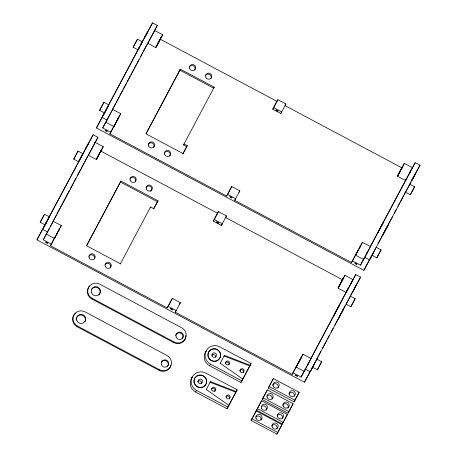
<?xml version="1.0" encoding="UTF-8"?>
<svg xmlns="http://www.w3.org/2000/svg" width="457" height="457" viewBox="0 0 457 457"><rect width="100%" height="100%" fill="white"/><g stroke="black" fill="none" stroke-linecap="round" stroke-linejoin="round"><path stroke-width="0.69" d="M46.974 221.262L45.049 224.844L40.21 222.268L42.233 218.429M42.478 218.058L44.495 214.219L49.327 216.795L46.728 221.634M45.049 224.844L46.106 222.81M49.322 216.812L47.402 220.371M73.737 159.145L78.021 151.096L82.854 153.666L78.57 161.715L73.737 159.145L75.662 155.563M78.57 161.715L81.255 156.625M82.843 153.689L81.575 156.031M106.401 109.366L104.476 112.942L99.637 110.371L103.922 102.322L108.755 104.893L105.259 111.434M103.916 102.339L99.637 110.371M104.476 112.942L104.653 112.588M108.749 104.916L106.829 108.475M133.164 47.242L137.448 39.193L142.281 41.77L137.997 49.819L133.164 47.242L135.095 43.666M312.525 367.228L317.364 369.804L319.626 365.594M317.364 369.804L319.043 366.594M319.38 365.966L321.642 361.755L316.81 359.179M350.268 296.193L355.169 298.627L354.626 299.678M346.052 304.105L350.885 306.676L355.169 298.627M378.716 254.326L376.791 257.902L372.021 255.189M376.791 257.902L377.573 256.394M379.053 253.692L381.069 249.853L376.237 247.283M405.485 192.186L410.312 194.779L412.58 190.569L414.596 186.73L409.718 184.234M410.312 194.779L412.334 190.94M53.223 221.354L61.324 225.552L56.44 234.727L57.451 232.853M99.66 153.386L96.376 159.522L88.361 155.146M99.078 154.466L98.346 155.826L103.231 146.646L95.176 142.356L88.327 155.22M112.656 109.452L120.751 113.65L115.867 122.83L116.604 121.476M158.887 41.895L155.803 47.619L147.788 43.244M49.499 228.414L46.42 234.127L54.469 238.428L57.376 232.893M96.376 159.522L98.861 154.78M105.841 122.242L113.896 126.526L117.666 119.38M155.803 47.619L157.139 45.049M154.603 30.459L162.658 34.743L159.75 40.279M307.31 365.651L304.225 371.381L296.17 367.091L299.506 360.75M307.744 364.846L311.08 358.505L303.025 354.215L299.495 360.807M341.682 281.375L344.932 275.308L352.987 279.598L346.132 292.474L338.071 288.184L340.562 283.443M344.932 275.308L341.162 282.46M366.743 253.755L363.652 259.479L355.597 255.189L358.642 249.436M367.171 252.944L370.513 246.603L362.452 242.313L358.682 249.465M405.599 180.486L397.499 176.282L400.549 170.53M409.078 174.037L412.414 167.696L404.359 163.406L401.452 168.941M314.227 364.252L312.668 367.142M154.557 30.545L154.317 31.025M363.698 259.387L364.138 258.536M316.741 359.322L314.793 363.018M415.562 173.443L412.02 180.087L412.305 179.532M53.132 221.542L50.361 226.798M112.559 109.64L111.354 111.936M405.696 180.292L406.576 178.618M314.136 364.429L313.833 365.012M350.159 296.41L349.794 297.101M352.878 291.435L352.598 291.972L356.192 285.231L354.569 288.236M376.06 247.637L373.232 252.967M409.586 184.508L408.398 186.759M154.118 31.402L147.754 43.324M304.71 370.433L305.242 369.422M346.617 291.526L348.211 288.498M342.847 279.244L343.298 278.364L342.224 280.352M360.367 246.254L360.824 245.375L359.75 247.357M400.024 171.518L399.138 173.209L400.749 170.221M313.628 365.4L312.874 366.834M349.554 297.564L348.971 298.661M353.05 291.109L354.289 288.767M383.897 232.996L382.498 235.675L388.147 225.061L385.4 230.288M412.477 179.207L415.579 173.392M354.386 300.135L350.885 306.676M45.466 224.296L46.465 222.388L45.152 224.827M139.682 46.608L137.997 49.819M87.367 145.389L88.372 143.481L85.453 148.959L86.75 146.491M104.893 112.399L105.893 110.491L102.974 115.969L104.276 113.496M146.8 33.492L147.8 31.584L144.88 37.063L146.177 34.589M111 112.611L107.692 118.82M100.26 152.255L101.26 150.342L100.523 151.701M158.293 42.878L157.499 44.375M159.687 40.353L160.687 38.445L159.39 40.913L160.807 38.165M299.215 361.338L297.798 364.035L298.872 362.047M299.981 359.967L301.397 357.271L300.055 359.756M341.116 282.432L339.711 285.111L340.779 283.14M341.887 281.061L342.413 280.072M359.933 247.077L357.231 252.115L358.299 250.15M401.315 169.164L402.731 166.468L401.652 168.45M377.848 255.874L381.069 249.853M135.181 43.409L137.448 39.193M350.73 283.591L355.757 274.566L360.59 277.136L304.459 382.241L36.977 239.856L45.968 222.925M46.968 221.045L93.114 134.752L97.947 137.323L43.272 239.822L51.333 244.112L55.52 236.223L50.419 245.74L167.239 307.927L172.346 298.41L180.401 302.7L175.294 312.217L292.12 374.403L297.221 364.886L292.12 374.403M412.151 168.073L415.185 162.663L420.023 165.234L363.886 270.344L96.41 127.954L104.402 112.908M105.401 111.022L139.699 46.437M140.368 45.18L152.541 22.85L157.374 25.421L102.705 127.926L110.76 132.21L114.947 124.321L109.846 133.838L226.666 196.03L231.773 186.507L239.828 190.798L234.727 200.315L351.547 262.501L356.649 252.984L351.547 262.501M36.977 239.856L93.114 134.752M96.41 127.954L152.541 22.85M53.201 221.034L56.194 215.401M56.862 214.15L69.498 190.352M70.167 189.095L73.16 183.463M73.823 182.212L75.816 178.453M77.484 175.322L80.478 169.684M81.14 168.433L84.134 162.795M84.796 161.544L87.79 155.906M112.633 109.137L115.627 103.499M116.289 102.248L119.283 96.61M119.945 95.359L122.939 89.721M123.607 88.469L126.6 82.831M127.263 81.58L130.256 75.948M130.925 74.691L133.918 69.058M134.581 67.802L136.243 64.671M136.911 63.42L138.905 59.661M140.567 56.531L142.567 52.772M143.23 51.521L146.223 45.889M146.886 44.632L147.554 43.381M43.272 239.822L46.174 234.361M102.705 127.926L105.601 122.459M100.706 151.05L96.513 158.945L101.62 149.428L100.706 151.05L217.526 213.242L218.44 211.614L226.495 215.898L221.394 225.421L213.333 221.131L217.526 213.242M160.133 39.153L155.94 47.042L161.047 37.525L160.133 39.153L276.953 101.34L277.867 99.712L285.922 104.002L280.821 113.519L272.766 109.229L276.953 101.34M57.553 232.704L58.416 231.088M86.699 245.478L120.939 181.058L158.002 200.783L153.809 208.672L150.587 206.958L150.039 207.935M146.126 133.581L180.366 69.156L214.207 87.167L183.486 144.955L186.707 146.674L187.256 145.697L184.034 143.984L183.486 144.955M120.939 181.058L86.579 245.757L120.414 263.769M180.366 69.156L146.006 133.861L183.068 153.586L187.256 145.697M120.202 264.123L150.587 206.958M153.586 209.043L158.002 200.783M182.84 153.958L186.707 146.674M167.239 307.927L172.346 298.41M226.666 196.03L231.773 186.507M213.333 221.131L218.44 211.614M272.766 109.229L277.867 99.712M206.238 389.575L210.471 381.641L236.218 391.546L237.16 389.77L205.736 373.043A10.043 9.825 29.3 0 0 192.266 377.008L191.352 378.636M220.194 363.298L224.427 355.363L250.168 365.274L251.11 363.498L219.691 346.772A10.043 9.825 29.3 0 0 206.221 350.73L205.307 352.358M192.031 377.539A10.043 9.825 29.3 0 0 195.607 392.032L227.026 408.758L237.16 389.77M206.798 350.273A10.043 9.825 29.3 0 0 209.557 365.76L240.982 382.486L251.11 363.498M227.026 408.758L236.218 391.546M240.982 382.486L250.168 365.274M251.11 420.429L256.217 410.906L281.998 424.633L277.805 432.522L276.891 434.15L251.11 420.429L256.217 410.906M256.514 410.249L261.621 400.732L287.402 414.453L283.214 422.342L282.3 423.97L256.514 410.249L261.621 400.732M262.227 399.504L267.328 389.981L293.108 403.708L288.921 411.597L288.007 413.225L262.227 399.504L267.328 389.981M268.282 388.096L273.383 378.579L299.169 392.3L294.976 400.195L294.062 401.817L268.282 388.096L273.383 378.579M342.407 279.713L338.214 287.607L343.316 278.09L342.407 279.713L225.581 217.526L226.495 215.898M401.834 167.816L397.641 175.705L402.748 166.188L401.834 167.816L285.008 105.63L285.922 104.002M299.255 361.367L300.118 359.75M293.028 372.775L301.089 377.065L303.991 371.604M307.692 364.537L308.686 362.658M311.017 358.277L345.938 292.52M348.148 288.447L346.577 291.355M352.461 260.873L360.516 265.163L364.063 258.485M366.12 254.515L367.782 251.384M370.444 246.374L406.61 178.367M410.803 170.478L405.633 180.446M336.078 311.366L333.319 316.598L338.98 305.973L336.432 310.697M366.56 253.943L367.845 251.533M301.089 377.065L355.757 274.566M360.516 265.163L415.185 162.663M276.891 434.15L281.998 424.633M282.3 423.97L287.402 414.453M288.007 413.225L293.108 403.708M294.062 401.817L299.169 392.3M304.459 382.241L309.789 372.209M311.451 369.073L312.12 367.816M316.781 359.042L318.112 356.534M318.78 355.278L320.78 351.513M322.442 348.383L325.441 342.739M326.109 341.482L326.772 340.225M327.441 338.974L329.44 335.209M331.102 332.073L333.102 328.315M334.764 325.178L337.763 319.534M338.431 318.278L341.425 312.639M342.093 311.383L345.092 305.739M350.753 295.079L352.747 291.315M363.886 270.344L370.216 258.428M370.884 257.171L371.547 255.92M378.207 243.375L380.207 239.617M380.875 238.36L383.869 232.716M384.537 231.465L387.53 225.821M388.199 224.564L389.867 221.428M390.529 220.177L391.198 218.92M391.86 217.669L392.529 216.412M394.191 213.276L396.19 209.517M397.858 206.381L399.852 202.617M400.521 201.366L403.52 195.722M404.182 194.465L405.519 191.957M407.41 188.627L408.078 187.364M409.843 183.805L410.843 181.926M411.511 180.669L413.174 177.533M348.651 299.266L346.195 303.848M312.382 367.674L310.697 370.878L312.308 367.891M384.548 231.762L384.897 231.111M76.09 154.677L78.021 151.096M140.682 44.729L142.281 41.77M99.946 152.781L103.231 146.646M117.181 120.391L113.907 126.515M117.472 119.785L118.089 118.58M58.039 231.688L59.079 229.705M57.753 232.293L54.48 238.417M401.389 168.953L404.359 163.406M401.109 169.473L401.697 168.336M359.482 247.86L362.452 242.313M400.589 170.558L397.51 176.271M358.848 249.128L355.609 255.177M359.202 248.38L359.79 247.243M341.322 282.118L338.083 288.173M299.415 361.024L296.182 367.08M299.775 360.276L303.014 354.226M410.563 171.112L409.329 173.42M380.772 227.203L383.32 222.479L377.665 233.104L380.207 228.38M350.736 283.751L352.404 280.644M307.995 364.229L308.835 362.658M407.078 189.244L405.622 191.951M341.613 312.611L343.813 308.549L338.151 319.169L340.699 314.445M313.805 364.863L314.456 363.652M412.665 190.306L414.596 186.73M319.717 365.332L321.642 361.755M107.326 119.511L105.915 122.116M161.172 37.474L162.658 34.743M118.049 118.706L118.78 117.352L117.78 119.26L120.751 113.65M59.473 228.968L59.838 228.277M372.672 254.018L372.935 253.521M313.508 365.417L312.571 367.148M60.181 227.649L61.324 225.552M372.438 254.452L371.958 255.332M94.982 142.693L95.165 142.367M412.22 168.033L412.414 167.696M352.793 279.935L352.987 279.598M154.677 30.231L157.374 25.421M94.913 142.733L97.947 137.323M109.846 133.838L110.76 132.21M50.419 245.74L51.333 244.112M184.919 339.454L185.285 338.803A8.215 8.043 29.3 0 0 181.806 327.84L99.626 284.094A8.215 8.043 29.3 0 0 88.607 287.339L88.241 287.984A8.215 8.043 29.3 0 0 91.72 298.947L173.894 342.693A8.215 8.043 29.3 0 0 185.833 335.387M73.52 315.701L73.885 315.05A8.215 8.043 29.3 0 1 84.911 311.805L167.085 355.552A8.215 8.043 29.3 0 1 170.564 366.514L170.198 367.165M91.72 298.947L92.085 298.295A8.215 8.043 29.3 0 1 88.607 287.339M170.929 365.194A8.215 8.043 29.3 0 1 159.179 370.404L76.999 326.658L77.364 326.007A8.215 8.043 29.3 0 1 73.885 315.05M214.207 87.167L213.659 88.144L179.818 70.132M280.821 113.519L281.735 111.891L273.674 107.601M238.914 192.426L239.828 190.798M234.727 200.315L235.635 198.686L227.58 194.402M221.394 225.421L222.308 223.793L214.247 219.503M179.487 304.328L180.401 302.7M175.294 312.217L176.208 310.589L168.153 306.299M173.894 342.693L174.26 342.042A8.215 8.043 29.3 0 0 185.285 338.803M159.179 370.404L159.544 369.753A8.215 8.043 29.3 0 0 170.564 366.514M209.557 365.76L210.471 364.132A10.043 9.825 29.3 0 1 206.221 350.73M195.607 392.032L196.516 390.404A10.043 9.825 29.3 0 1 192.266 377.008M224.427 355.363L224.061 356.014L249.802 365.926M210.471 381.641L210.111 382.292L235.852 392.197M242.473 379.733L242.838 379.082L220.24 363.258M228.517 406.005L228.883 405.353L206.284 389.53M414.173 175.654L420.023 165.234M354.746 287.556L360.59 277.136M44.495 214.219L40.21 222.268M102.254 117.54L107.087 120.111M364.897 257.354L369.736 259.924M120.391 182.035L157.454 201.76M42.827 229.437L47.659 232.013M305.47 369.25L310.309 371.827M269.196 386.468L294.976 400.195M92.085 298.295L174.26 342.042M210.471 364.132L241.89 380.858M263.135 397.876L288.921 411.597M257.428 408.621L283.214 422.342M252.024 418.801L277.805 432.522M77.364 326.007L159.544 369.753M196.516 390.404L227.94 407.13M76.999 326.658A8.215 8.043 29.3 0 1 75.793 313.056M76.148 319.677A4.656 4.559 29.3 0 1 76.25 318.489M76.662 317.369A4.656 4.559 29.3 0 1 82.911 315.536A4.656 4.559 29.3 0 1 84.882 321.745M161.258 362.401A3.742 3.662 29.3 0 1 166.696 361.184A3.742 3.662 29.3 0 1 167.308 366.697M88.595 287.384A8.215 8.043 29.3 0 1 89.463 286.282M91.383 289.658A4.656 4.559 29.3 0 1 98.146 288.144A4.656 4.559 29.3 0 1 98.906 294.999M175.642 335.587A3.742 3.662 29.3 0 1 180.995 333.216A3.742 3.662 29.3 0 1 182.023 338.985M197.732 381.378A2.279 2.234 29.3 0 1 201.623 383.446M226.118 396.556A2.028 1.988 29.3 0 1 229.397 398.887M211.334 389.267A2.011 1.965 29.3 0 1 214.253 388.616A2.011 1.965 29.3 0 1 214.579 391.575M211.688 355.1A2.279 2.234 29.3 0 1 215.578 357.174M239.771 370.707A2.028 1.988 29.3 0 1 242.49 369.907A2.028 1.988 29.3 0 1 243.353 372.615M225.587 362.578A2.011 1.965 29.3 0 1 228.831 364.886M208.878 358.368A6.387 6.255 29.3 0 1 213.773 348.811A6.387 6.255 29.3 0 1 220.04 357.762A6.387 6.255 29.3 0 1 209.197 358.825M271.772 425.65A3.102 3.039 29.3 0 1 276.891 429.089M255.657 417.07A3.102 3.039 29.3 0 1 261.016 419.92M277.176 415.47A3.102 3.039 29.3 0 1 282.535 418.321M261.061 406.89A3.102 3.039 29.3 0 1 266.185 410.335M282.529 405.25A3.102 3.039 29.3 0 1 286.693 404.022A3.102 3.039 29.3 0 1 288.007 408.164M266.768 396.145A3.102 3.039 29.3 0 1 272.126 398.995M288.938 393.317A3.102 3.039 29.3 0 1 294.302 396.168M272.469 385.268A3.102 3.039 29.3 0 1 276.634 384.04A3.102 3.039 29.3 0 1 277.947 388.182M129.868 178.978A3.102 3.039 29.3 0 1 134.032 177.756A3.102 3.039 29.3 0 1 135.346 181.897M145.983 187.559A3.102 3.039 29.3 0 1 150.684 186.696A3.102 3.039 29.3 0 1 150.644 191.437M104.916 264.883A3.102 3.039 29.3 0 1 109.08 263.66A3.102 3.039 29.3 0 1 110.394 267.802M88.801 256.308A3.102 3.039 29.3 0 1 94.513 258.633M205.41 75.656A3.102 3.039 29.3 0 1 209.574 74.434A3.102 3.039 29.3 0 1 210.888 78.575M189.295 67.082A3.102 3.039 29.3 0 1 193.46 65.854A3.102 3.039 29.3 0 1 194.773 69.995M148.228 144.406A3.102 3.039 29.3 0 1 152.672 143.349A3.102 3.039 29.3 0 1 153.352 147.851M164.343 152.986A3.102 3.039 29.3 0 1 168.507 151.758A3.102 3.039 29.3 0 1 169.821 155.9M370.124 258.976L373.712 252.235L370.124 258.976M43.581 227.803L44.86 225.432L43.581 227.803M157.802 43.861L159.087 41.484L157.802 43.861M59.079 229.785L58.353 231.156L59.073 229.762M105.144 130.199C106.744 132.53 109.017 131.245 105.144 130.199M276.045 110.006C277.645 112.336 279.918 111.057 276.045 110.006M45.711 242.096C47.317 244.432 49.59 243.147 45.711 242.096M230.02 196.676C231.625 199.006 233.898 197.721 230.02 196.676M216.618 221.902C218.218 224.238 220.491 222.953 216.618 221.902M170.592 308.572C172.192 310.909 174.465 309.623 170.592 308.572M354.9 263.146C356.5 265.483 358.774 264.197 354.9 263.146M295.473 375.048C297.073 377.385 299.346 376.1 295.473 375.048M76.719 320.208A4.656 4.559 29.3 0 0 84.551 322.059A4.656 4.559 29.3 0 0 82.14 314.456A4.656 4.559 29.3 0 0 76.719 320.208M161.378 364.555A3.742 3.662 29.3 0 0 167.673 366.046A3.742 3.662 29.3 0 0 165.731 359.933A3.742 3.662 29.3 0 0 161.378 364.555M91.44 292.497A4.656 4.559 29.3 0 0 99.272 294.348A4.656 4.559 29.3 0 0 96.855 286.745A4.656 4.559 29.3 0 0 91.44 292.497M176.094 336.843A3.742 3.662 29.3 0 0 182.389 338.334A3.742 3.662 29.3 0 0 180.446 332.216A3.742 3.662 29.3 0 0 176.094 336.843M198.121 381.995A2.279 2.234 29.3 0 0 201.96 382.903A2.279 2.234 29.3 0 0 200.777 379.179A2.279 2.234 29.3 0 0 198.121 381.995M194.259 383.08A6.387 6.255 29.3 0 0 205.01 385.622A6.387 6.255 29.3 0 0 201.697 375.18A6.387 6.255 29.3 0 0 194.259 383.08M194.225 383.143A6.387 6.255 29.3 0 0 204.976 385.691A6.387 6.255 29.3 0 0 201.657 375.248A6.387 6.255 29.3 0 0 194.225 383.143M226.232 397.521A2.028 1.988 29.3 0 0 229.643 398.333A2.028 1.988 29.3 0 0 228.591 395.014A2.028 1.988 29.3 0 0 226.232 397.521M211.745 389.798A2.011 1.965 29.3 0 0 215.127 390.598A2.011 1.965 29.3 0 0 214.087 387.313A2.011 1.965 29.3 0 0 211.745 389.798M212.077 355.723A2.279 2.234 29.3 0 0 215.915 356.631A2.279 2.234 29.3 0 0 214.727 352.901A2.279 2.234 29.3 0 0 212.077 355.723M208.215 356.803A6.387 6.255 29.3 0 0 218.966 359.351A6.387 6.255 29.3 0 0 215.647 348.908A6.387 6.255 29.3 0 0 208.215 356.803M240.182 371.25A2.028 1.988 29.3 0 0 243.598 372.055A2.028 1.988 29.3 0 0 242.547 368.742A2.028 1.988 29.3 0 0 240.182 371.25M225.701 363.521A2.011 1.965 29.3 0 0 229.083 364.326A2.011 1.965 29.3 0 0 228.037 361.041A2.011 1.965 29.3 0 0 225.701 363.521M272.178 427.021A3.102 3.039 29.3 0 0 277.45 427.986A3.102 3.039 29.3 0 0 275.577 422.999A3.102 3.039 29.3 0 0 272.178 427.021M256.063 418.446A3.102 3.039 29.3 0 0 261.335 419.412A3.102 3.039 29.3 0 0 259.462 414.425A3.102 3.039 29.3 0 0 256.063 418.446M277.582 416.841A3.102 3.039 29.3 0 0 282.854 417.812A3.102 3.039 29.3 0 0 280.981 412.825A3.102 3.039 29.3 0 0 277.582 416.841M261.467 408.267A3.102 3.039 29.3 0 0 266.745 409.232A3.102 3.039 29.3 0 0 264.866 404.245A3.102 3.039 29.3 0 0 261.467 408.267M283.289 406.096A3.102 3.039 29.3 0 0 288.561 407.061A3.102 3.039 29.3 0 0 286.688 402.074A3.102 3.039 29.3 0 0 283.289 406.096M267.174 397.521A3.102 3.039 29.3 0 0 272.452 398.487A3.102 3.039 29.3 0 0 270.578 393.5A3.102 3.039 29.3 0 0 267.174 397.521M289.344 394.694A3.102 3.039 29.3 0 0 294.622 395.659A3.102 3.039 29.3 0 0 292.748 390.672A3.102 3.039 29.3 0 0 289.344 394.694M273.235 386.114A3.102 3.039 29.3 0 0 278.507 387.079A3.102 3.039 29.3 0 0 276.634 382.092A3.102 3.039 29.3 0 0 273.235 386.114M130.262 180.481A3.102 3.039 29.3 0 0 135.54 181.446A3.102 3.039 29.3 0 0 133.667 176.459A3.102 3.039 29.3 0 0 130.262 180.481M146.377 189.055A3.102 3.039 29.3 0 0 151.65 190.021A3.102 3.039 29.3 0 0 149.776 185.034A3.102 3.039 29.3 0 0 146.377 189.055M105.31 266.385A3.102 3.039 29.3 0 0 110.583 267.351A3.102 3.039 29.3 0 0 108.709 262.364A3.102 3.039 29.3 0 0 105.31 266.385M89.195 257.805A3.102 3.039 29.3 0 0 94.473 258.771A3.102 3.039 29.3 0 0 92.594 253.789A3.102 3.039 29.3 0 0 89.195 257.805M205.804 77.159A3.102 3.039 29.3 0 0 211.083 78.124A3.102 3.039 29.3 0 0 209.203 73.137A3.102 3.039 29.3 0 0 205.804 77.159M189.689 68.579A3.102 3.039 29.3 0 0 194.968 69.544A3.102 3.039 29.3 0 0 193.094 64.557A3.102 3.039 29.3 0 0 189.689 68.579M148.622 145.909A3.102 3.039 29.3 0 0 153.9 146.874A3.102 3.039 29.3 0 0 152.027 141.887A3.102 3.039 29.3 0 0 148.622 145.909M164.737 154.483A3.102 3.039 29.3 0 0 170.01 155.449A3.102 3.039 29.3 0 0 168.136 150.462A3.102 3.039 29.3 0 0 164.737 154.483"/></g></svg>
